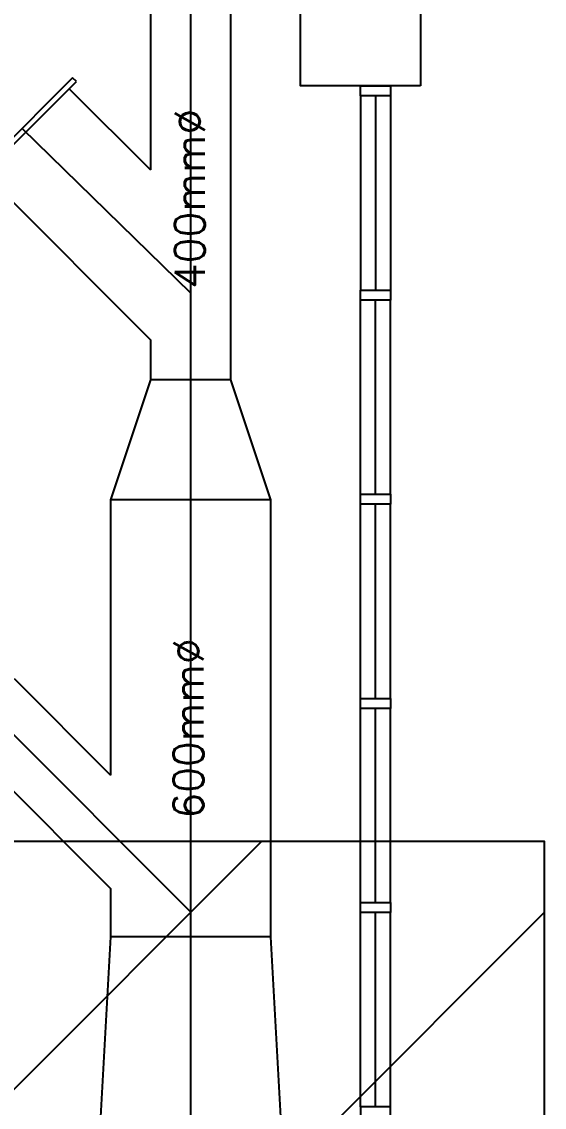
# Model space of a CAD drawing. Header units: inches. Extents: x 72602 to 350810, y -122122 to 43597.
# Drawn here: x 305953 to 308563, y 15845 to 21267 of the extents above; entities that cross this region are included whole.
import ezdxf

# ---------------------------------------------------------------- set-up
doc = ezdxf.new("R2010")
doc.units = ezdxf.units.IN
doc.header["$MEASUREMENT"] = 0
doc.layers.add('M-HVAC-EQPM-NEW', color=5, linetype='Continuous')
doc.layers.add('M-X-BKGD', color=8, linetype='Continuous')
doc.styles.add('SIMS', font='simplex.shx')

msp = doc.modelspace()

# ---------------------------------------------------------------- hatches: boundary and pattern name
at = {"layer": 'M-HVAC-EQPM-NEW'}
h = msp.add_hatch(dxfattribs=at)
h.set_pattern_fill('ANSI31', color=1, scale=10000)
h.set_pattern_definition([(45, (143403.7, -63489.4), (-883.8835, 883.8835), [])])
h.paths.add_polyline_path([(293411, 17174.6), (308563.5, 17174.6), (308563.5, 7044.1), (293411, 7044.1)])

# ---------------------------------------------------------------- linework, layer by layer
at = {"layer": 'M-HVAC-EQPM-NEW', "color": 1}
msp.add_lwpolyline([(293411, 17174.6), (308563.5, 17174.6), (308563.5, 7044.1), (293411, 7044.1)], close=True, dxfattribs=at)
at = {"layer": 'M-X-BKGD', "ltscale": 0.003}
for p, q in [((306795.7, 27422.6), (306795.7, 2247.3)), ((306795.7, 27422.6), (306795.7, 2247.3)), ((305954.3, 20734.5), (306795.7, 19912.9)), ((305954.3, 20734.5), (306795.7, 19912.9)), ((302912.8, 20704.6), (306795.7, 16821.6)), ((302912.8, 20704.6), (306795.7, 16821.6))]:
    msp.add_line(p, q, dxfattribs=at)
at = {"layer": 'M-X-BKGD', "ltscale": 0.2}
for p, q in [((306595.7, 23693.5), (306595.7, 20527.4)), ((306595.7, 23693.5), (306595.7, 20527.4)), ((306995.7, 23693.4), (306995.7, 19478.9)), ((306995.7, 23693.4), (306995.7, 19478.9)), ((307345.7, 20947.3), (307345.7, 21547.3)), ((307345.7, 20947.3), (307345.7, 21547.3)), ((307945.7, 21547.3), (307945.7, 20947.3)), ((307945.7, 21547.3), (307945.7, 20947.3)), ((307945.7, 20947.3), (307345.7, 20947.3)), ((307945.7, 20947.3), (307345.7, 20947.3)), ((307645.7, 20897.3), (307645.7, 20947.3)), ((307645.7, 20947.3), (307795.7, 20947.3)), ((307645.7, 20897.3), (307645.7, 20947.3)), ((307645.7, 20947.3), (307795.7, 20947.3)), ((307795.7, 20947.3), (307795.7, 20897.3)), ((307795.7, 20947.3), (307795.7, 20897.3)), ((307795.7, 20897.3), (307645.7, 20897.3)), ((307645.7, 20897.3), (307645.7, 19927.3)), ((307795.7, 20897.3), (307645.7, 20897.3)), ((307645.7, 20897.3), (307645.7, 19927.3)), ((307720.7, 20897.3), (307720.7, 19927.3)), ((307720.7, 20897.3), (307720.7, 19927.3)), ((307795.7, 20897.3), (307795.7, 19927.3)), ((307795.7, 20897.3), (307795.7, 19927.3)), ((307645.7, 19877.3), (307645.7, 19927.3)), ((307645.7, 19927.3), (307795.7, 19927.3)), ((307645.7, 19877.3), (307645.7, 19927.3)), ((307645.7, 19927.3), (307795.7, 19927.3)), ((307795.7, 19927.3), (307795.7, 19877.3)), ((307795.7, 19927.3), (307795.7, 19877.3)), ((307795.7, 19877.3), (307645.7, 19877.3)), ((307645.7, 18907.3), (307645.7, 19877.3)), ((307795.7, 19877.3), (307645.7, 19877.3)), ((307645.7, 18907.3), (307645.7, 19877.3)), ((307720.7, 18907.3), (307720.7, 19877.3)), ((307720.7, 18907.3), (307720.7, 19877.3)), ((307795.7, 18907.3), (307795.7, 19877.3)), ((307795.7, 18907.3), (307795.7, 19877.3)), ((306595.7, 19678.9), (306595.7, 19478.9)), ((306595.7, 19678.9), (306595.7, 19478.9)), ((306395.7, 18878.9), (306395.7, 17504.4)), ((306395.7, 18878.9), (306395.7, 17504.4)), ((307195.7, 18878.9), (307195.7, 16697.3)), ((307195.7, 18878.9), (307195.7, 16697.3)), ((307645.7, 18857.3), (307645.7, 18907.3)), ((307645.7, 18907.3), (307795.7, 18907.3)), ((307645.7, 18857.3), (307645.7, 18907.3)), ((307645.7, 18907.3), (307795.7, 18907.3)), ((307795.7, 18907.3), (307795.7, 18857.3)), ((307795.7, 18907.3), (307795.7, 18857.3)), ((307795.7, 18857.3), (307645.7, 18857.3)), ((307645.7, 17887.3), (307645.7, 18857.3)), ((307795.7, 18857.3), (307645.7, 18857.3)), ((307645.7, 17887.3), (307645.7, 18857.3)), ((307720.7, 17887.3), (307720.7, 18857.3)), ((307720.7, 17887.3), (307720.7, 18857.3)), ((307795.7, 17887.3), (307795.7, 18857.3)), ((307795.7, 17887.3), (307795.7, 18857.3)), ((307645.7, 17837.3), (307645.7, 17887.3)), ((307645.7, 17887.3), (307795.7, 17887.3)), ((307645.7, 17837.3), (307645.7, 17887.3)), ((307645.7, 17887.3), (307795.7, 17887.3)), ((307795.7, 17887.3), (307795.7, 17837.3)), ((307795.7, 17887.3), (307795.7, 17837.3)), ((307795.7, 17837.3), (307645.7, 17837.3)), ((307645.7, 16867.3), (307645.7, 17837.3)), ((307795.7, 17837.3), (307645.7, 17837.3)), ((307645.7, 16867.3), (307645.7, 17837.3)), ((307720.7, 16867.3), (307720.7, 17837.3)), ((307720.7, 16867.3), (307720.7, 17837.3)), ((307795.7, 16867.3), (307795.7, 17837.3)), ((307795.7, 16867.3), (307795.7, 17837.3)), ((306395.7, 16938.8), (306395.7, 16697.3)), ((306395.7, 16938.8), (306395.7, 16697.3)), ((307645.7, 16817.3), (307645.7, 16867.3)), ((307645.7, 16867.3), (307795.7, 16867.3)), ((307645.7, 16817.3), (307645.7, 16867.3)), ((307645.7, 16867.3), (307795.7, 16867.3)), ((307795.7, 16867.3), (307795.7, 16817.3)), ((307795.7, 16867.3), (307795.7, 16817.3)), ((307795.7, 16817.3), (307645.7, 16817.3)), ((307645.7, 15847.3), (307645.7, 16817.3)), ((307795.7, 16817.3), (307645.7, 16817.3)), ((307645.7, 15847.3), (307645.7, 16817.3)), ((307720.7, 15847.3), (307720.7, 16817.3)), ((307720.7, 15847.3), (307720.7, 16817.3)), ((307795.7, 15847.3), (307795.7, 16817.3)), ((307795.7, 15847.3), (307795.7, 16817.3)), ((307795.7, 15847.3), (307645.7, 15847.3)), ((307645.7, 15847.3), (307645.7, 15797.3)), ((307795.7, 15847.3), (307645.7, 15847.3)), ((307645.7, 15847.3), (307645.7, 15797.3)), ((307795.7, 15797.3), (307795.7, 15847.3)), ((307795.7, 15797.3), (307795.7, 15847.3))]:
    msp.add_line(p, q, dxfattribs=at)
at = {"layer": 'M-X-BKGD'}
for p, q in [((306206.8, 20987), (305711.8, 20492.1)), ((306206.8, 20987), (305711.8, 20492.1)), ((306225.6, 20968.3), (306206.8, 20987)), ((306225.6, 20968.3), (306206.8, 20987)), ((306190.2, 20932.9), (305766, 20508.7)), ((306190.2, 20932.9), (305766, 20508.7)), ((306190.2, 20932.9), (306225.6, 20968.3)), ((306190.2, 20932.9), (306225.6, 20968.3)), ((306190.2, 20932.9), (306595.7, 20527.4)), ((306190.2, 20932.9), (306595.7, 20527.4)), ((307645.7, 20897.3), (307645.7, 19927.3)), ((307645.7, 20897.3), (307645.7, 19927.3)), ((307720.7, 20897.3), (307720.7, 19927.3)), ((307720.7, 20897.3), (307720.7, 19927.3)), ((307795.7, 20897.3), (307795.7, 19927.3)), ((307795.7, 20897.3), (307795.7, 19927.3)), ((305766, 20508.7), (306595.7, 19678.9)), ((305766, 20508.7), (306595.7, 19678.9)), ((307645.7, 18907.3), (307645.7, 19877.3)), ((307645.7, 18907.3), (307645.7, 19877.3)), ((307720.7, 18907.3), (307720.7, 19877.3)), ((307720.7, 18907.3), (307720.7, 19877.3)), ((307795.7, 18907.3), (307795.7, 19877.3)), ((307795.7, 18907.3), (307795.7, 19877.3)), ((306595.7, 19478.9), (306395.7, 18878.9)), ((306595.7, 19478.9), (306395.7, 18878.9)), ((306995.7, 19478.9), (306595.7, 19478.9)), ((306995.7, 19478.9), (306595.7, 19478.9)), ((306995.7, 19478.9), (307195.7, 18878.9)), ((306995.7, 19478.9), (307195.7, 18878.9)), ((307195.7, 18878.9), (306395.7, 18878.9)), ((307195.7, 18878.9), (306395.7, 18878.9)), ((307645.7, 17887.3), (307645.7, 18857.3)), ((307645.7, 17887.3), (307645.7, 18857.3)), ((307720.7, 17887.3), (307720.7, 18857.3)), ((307720.7, 17887.3), (307720.7, 18857.3)), ((307795.7, 17887.3), (307795.7, 18857.3)), ((307795.7, 17887.3), (307795.7, 18857.3)), ((305915.1, 17986.1), (306395.7, 17504.4)), ((305915.1, 17986.1), (306395.7, 17504.4)), ((307645.7, 16867.3), (307645.7, 17837.3)), ((307645.7, 16867.3), (307645.7, 17837.3)), ((307720.7, 16867.3), (307720.7, 17837.3)), ((307720.7, 16867.3), (307720.7, 17837.3)), ((307795.7, 16867.3), (307795.7, 17837.3)), ((307795.7, 16867.3), (307795.7, 17837.3)), ((305631.4, 17703.1), (306395.7, 16938.8)), ((305631.4, 17703.1), (306395.7, 16938.8)), ((307645.7, 15847.3), (307645.7, 16817.3)), ((307645.7, 15847.3), (307645.7, 16817.3)), ((307720.7, 15847.3), (307720.7, 16817.3)), ((307720.7, 15847.3), (307720.7, 16817.3)), ((307795.7, 15847.3), (307795.7, 16817.3)), ((307795.7, 15847.3), (307795.7, 16817.3)), ((306395.7, 16697.3), (306345.7, 15797.3)), ((306395.7, 16697.3), (306345.7, 15797.3)), ((307195.7, 16697.3), (306395.7, 16697.3)), ((307195.7, 16697.3), (306395.7, 16697.3)), ((307195.7, 16697.3), (307245.7, 15797.3)), ((307195.7, 16697.3), (307245.7, 15797.3))]:
    msp.add_line(p, q, dxfattribs=at)
for points in [[(307945.7, 20947.3), (307345.7, 20947.3), (307345.7, 21547.3), (307945.7, 21547.3)], [(307945.7, 20947.3), (307345.7, 20947.3), (307345.7, 21547.3), (307945.7, 21547.3)], [(307795.7, 20897.3), (307645.7, 20897.3), (307645.7, 20947.3), (307795.7, 20947.3)], [(307795.7, 20897.3), (307645.7, 20897.3), (307645.7, 20947.3), (307795.7, 20947.3)], [(307795.7, 19877.3), (307645.7, 19877.3), (307645.7, 19927.3), (307795.7, 19927.3)], [(307795.7, 19877.3), (307645.7, 19877.3), (307645.7, 19927.3), (307795.7, 19927.3)], [(307795.7, 18857.3), (307645.7, 18857.3), (307645.7, 18907.3), (307795.7, 18907.3)], [(307795.7, 18857.3), (307645.7, 18857.3), (307645.7, 18907.3), (307795.7, 18907.3)], [(307795.7, 17837.3), (307645.7, 17837.3), (307645.7, 17887.3), (307795.7, 17887.3)], [(307795.7, 17837.3), (307645.7, 17837.3), (307645.7, 17887.3), (307795.7, 17887.3)], [(307795.7, 16817.3), (307645.7, 16817.3), (307645.7, 16867.3), (307795.7, 16867.3)], [(307795.7, 16817.3), (307645.7, 16817.3), (307645.7, 16867.3), (307795.7, 16867.3)], [(307795.7, 15847.3), (307645.7, 15847.3), (307645.7, 15797.3), (307795.7, 15797.3)], [(307795.7, 15847.3), (307645.7, 15847.3), (307645.7, 15797.3), (307795.7, 15797.3)]]:
    msp.add_lwpolyline(points, close=True, dxfattribs=at)

# ---------------------------------------------------------------- texts
at = {"layer": 'M-X-BKGD', "style": 'SIMS'}
for s, p in [('400mm∅', (306866.9, 19932.4, -422.2)), ('400mm∅', (306866.9, 19932.4, -422.2)), ('600mm∅', (306860.4, 17287.2, -422.2)), ('600mm∅', (306860.4, 17287.2, -422.2))]:
    msp.add_text(s, height=150, rotation=90, dxfattribs=at).set_placement(p)

doc.saveas('drawing.dxf')
